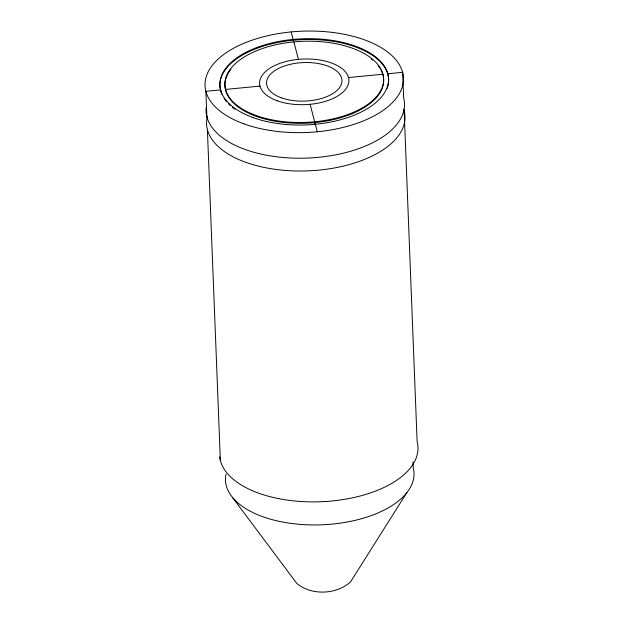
<?xml version="1.0" encoding="UTF-8"?>
<svg xmlns="http://www.w3.org/2000/svg" width="623" height="623" viewBox="0 0 623 623"><rect width="100%" height="100%" fill="white"/><g stroke="black" fill="none" stroke-linecap="round" stroke-linejoin="round"><path stroke-width="0.93" d="M406.858 492.583L350.523 581.913C336.506 594.638 311.469 595.736 296.852 583.486L232.667 497.676M259.986 86.099L225.557 89.424L225.588 90.273M348.53 77.548L382.958 74.223L382.989 75.079A79.433 40.565 -2.2 0 1 293.97 123.214A79.433 40.565 -2.2 0 1 230.931 69.293M291.252 31.905L293.238 40.246M293.854 41.889L298.409 59.364M310.106 104.29L317.263 131.741M315.129 124.273L314.662 121.758M404.14 110.715L417.122 441.598A99.291 50.704 -2.2 0 1 328.072 501.328A99.291 50.704 -2.2 0 1 219.67 456.846M412.979 461.97L413.205 467.663A94.322 48.166 -2.2 0 1 320.736 524.846A94.322 48.166 -2.2 0 1 226.048 474.087M387.911 74.604L387.88 73.748L402.637 72.323L403.642 97.912A99.291 50.704 -2.2 0 1 309.008 158.001A99.291 50.704 -2.2 0 1 206.182 107.452M220.674 90.748L220.635 89.899L205.878 91.324L206.883 116.914M207.389 129.709L220.363 460.592M403.634 108.986A99.291 50.704 -2.2 0 1 307.536 170.881A99.291 50.704 -2.2 0 1 207.373 116.462M221.827 94.128A84.393 43.096 -2.2 0 1 303.401 39.584A84.393 43.096 -2.2 0 1 387.117 88.443M234.816 109.142A84.393 43.096 -2.2 0 1 232.402 107.312M230.183 105.412A84.393 43.096 -2.2 0 1 228.166 103.457M226.383 101.456A84.393 43.096 -2.2 0 1 224.039 98.278M371.215 58.905A79.433 40.565 -2.2 0 1 372.671 60.081M378.262 65.797A79.433 40.565 -2.2 0 1 379.983 68.25M380.965 69.932A79.433 40.565 -2.2 0 1 382.748 74.215M252.946 117.537A84.393 43.096 -2.2 0 0 387.888 85.008A84.393 43.096 -2.2 0 0 271.94 42.932A84.393 43.096 -2.2 0 0 252.946 117.537M243.889 123.837A99.291 50.704 -2.2 0 0 402.645 85.569A99.291 50.704 -2.2 0 0 266.239 36.064A99.291 50.704 -2.2 0 0 243.889 123.837M255.96 115.434A79.433 40.565 -2.2 0 0 382.974 84.821A79.433 40.565 -2.2 0 0 273.84 45.222A79.433 40.565 -2.2 0 0 255.96 115.434M277.095 100.731A44.677 22.817 -2.2 0 0 348.537 83.505A44.677 22.817 -2.2 0 0 287.148 61.233A44.677 22.817 -2.2 0 0 277.095 100.731M281.316 97.788A37.73 19.266 -2.2 0 0 341.645 83.248A37.73 19.266 -2.2 0 0 289.812 64.434A37.73 19.266 -2.2 0 0 281.316 97.788"/></g></svg>
